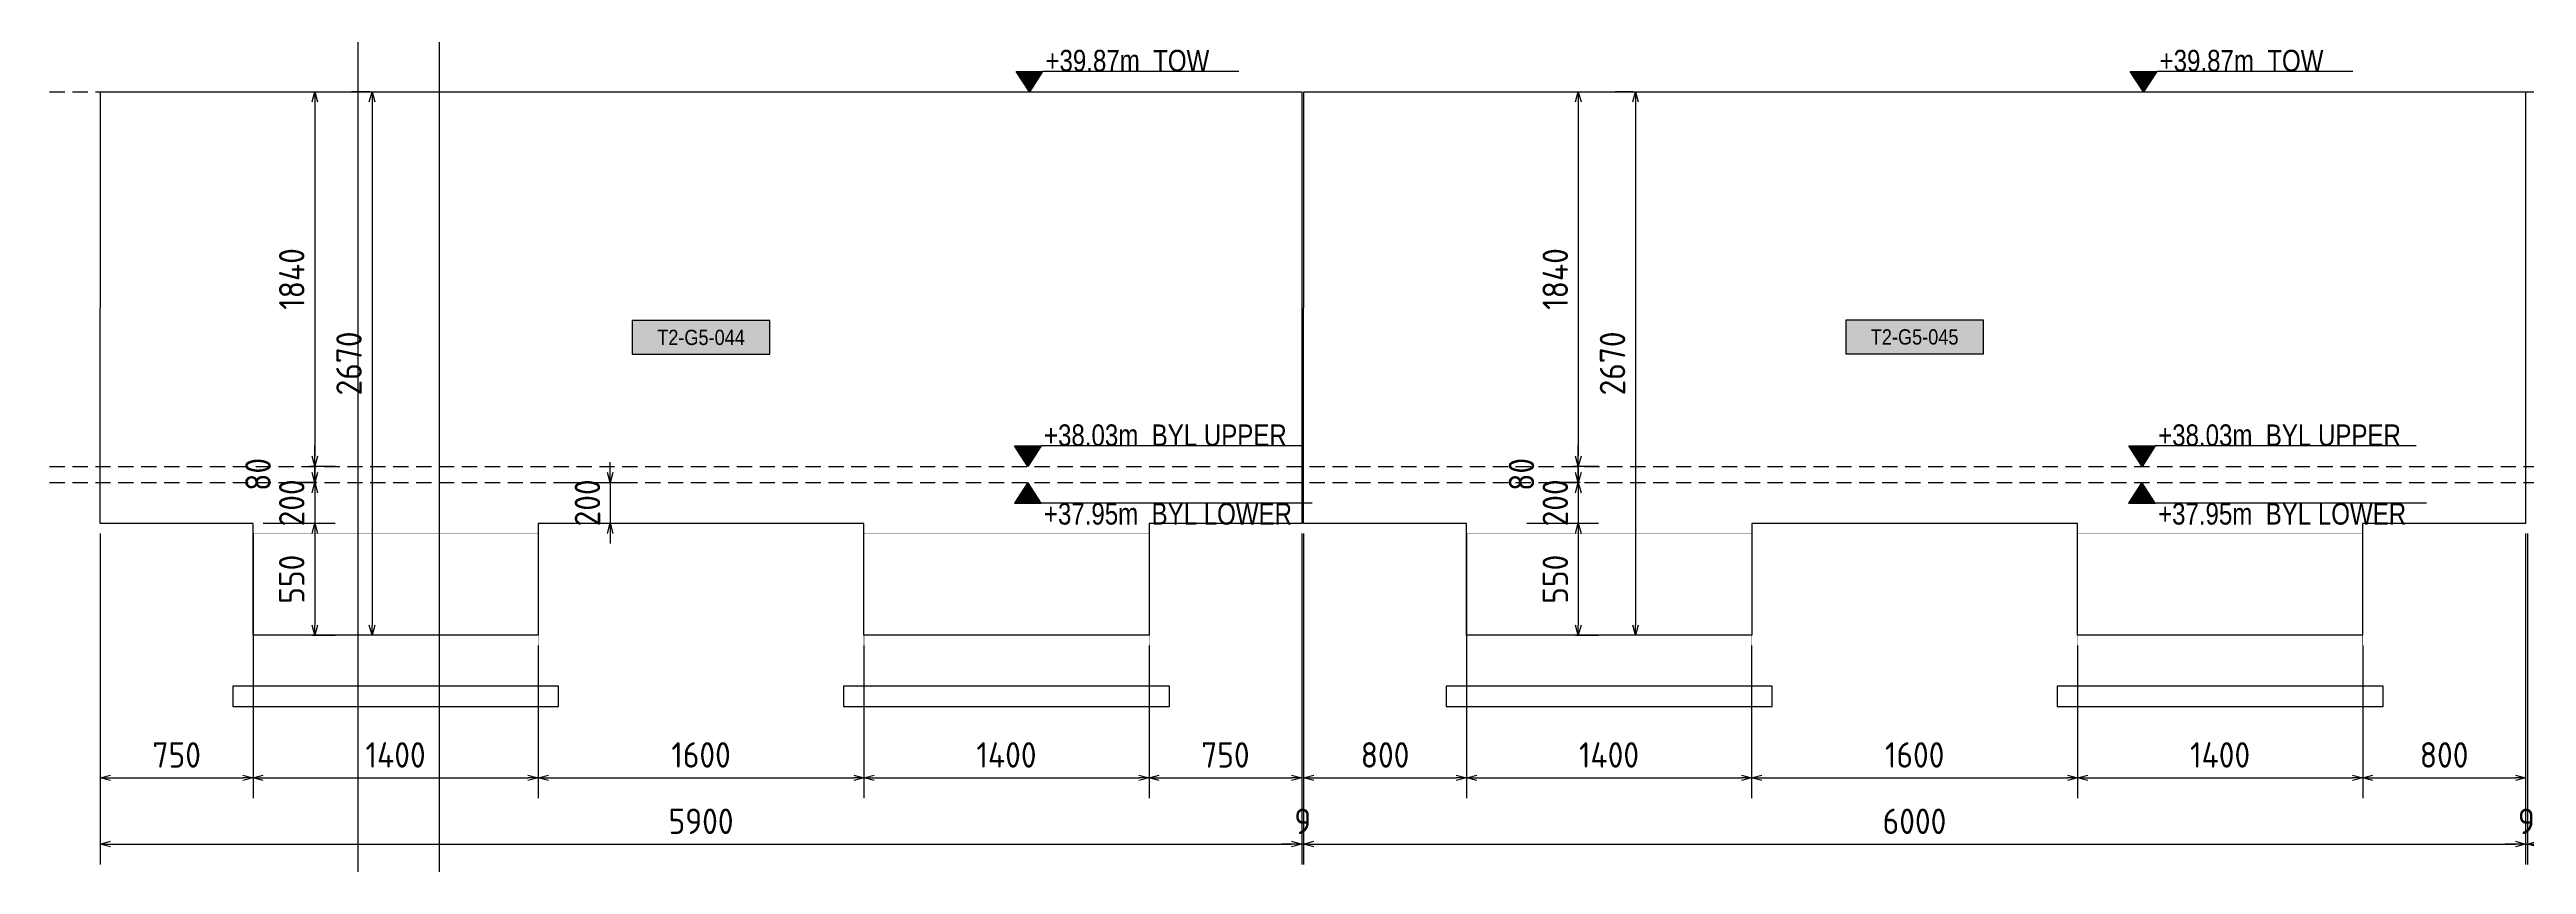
# Model space of a CAD drawing. Header units: centimetres. Extents: x -6122352 to 4157695, y -1694241 to 1947892.
# Drawn here: x 3321928 to 3334092, y 722947 to 726950 of the extents above; entities that cross this region are included whole.
import ezdxf
from ezdxf.enums import TextEntityAlignment as Align

# ---------------------------------------------------------------- set-up
doc = ezdxf.new("R2010")
doc.units = ezdxf.units.CM
doc.header["$MEASUREMENT"] = 0
doc.header["$PDMODE"] = 66
doc.header["$PDSIZE"] = 100
doc.linetypes.add('DASHED2', pattern=[0.375, 0.25, -0.125])
doc.linetypes.add('HIDDEN', pattern=[0.375, 0.25, -0.125])
for name, color, linetype in [('00-MI-DIM', 7, 'Continuous'), ('@MI-TYPE-01', 30, 'Continuous'), ('@MI-TYPE-02', 6, 'Continuous'), ('JML-Dimension', 1, 'Continuous'), ('PANEL-TAGS', 7, 'Continuous'), ('SECTION', 130, 'Continuous')]:
    doc.layers.add(name, color=color, linetype=linetype)
doc.styles.add('PANELTAG_STYLE', font='arial.ttf')
doc.styles.add('Schueco-BEMSTIL', font='isocpeur.ttf', dxfattribs={"width": 0.9})
doc.styles.add('txt-Pisa-std', font='arial.ttf', dxfattribs={"width": 0.8})
doc.dimstyles.new('MI- JWC-TXT-2.5 MM', dxfattribs={"dimscale": 1.5, "dimtxt": 2.5, "dimasz": 1, "dimexe": 2, "dimexo": 1, "dimgap": 1, "dimtad": 1, "dimdec": 0, "dimdsep": 46, "dimtxsty": 'Schueco-BEMSTIL', "dimblk": 'OPEN30', "dimcen": 0, "dimdle": 2, "dimclrd": 140, "dimclre": 8, "dimclrt": 40, "dimadec": 0, "dimazin": 2, "dimtfac": 1, "dimtdec": 0, "dimtix": 1, "dimtmove": 2, "dimatfit": 3, "dimldrblk": 'OPEN', "dimfxl": 2, "dimlwd": -1, "dimlwe": -1, "dimarcsym": 0})

# ---------------------------------------------------------------- blocks, each defined once
blk = doc.blocks.new('*U1106')
at = {"layer": 'JML-Dimension'}
h = blk.add_hatch(color=10, dxfattribs=at)
h.dxf.hatch_style = 1
h.paths.add_polyline_path([(0, 0), (-1.54, 2.37), (1.54, 2.37)])
blk.add_line((24.31, 2.37), (1.54, 2.37), dxfattribs=at)
blk.add_lwpolyline([(0, 0), (-1.54, 2.37), (1.54, 2.37), (0, 0)], dxfattribs=at)
at = {"color": 5, "style": 'txt-Pisa-std', "width": 0.8}
blk.add_attdef('+0.0', text='', height=2.5, dxfattribs=at).set_placement((1.87, 2.37), align=Align.BOTTOM_LEFT)
blk = doc.blocks.new('*U1108')
at = {"layer": 'JML-Dimension'}
h = blk.add_hatch(color=10, dxfattribs=at)
h.dxf.hatch_style = 1
h.paths.add_polyline_path([(0, 0), (-1.54, 2.37), (1.54, 2.37)])
blk.add_line((31.81, 2.37), (1.54, 2.37), dxfattribs=at)
blk.add_lwpolyline([(0, 0), (-1.54, 2.37), (1.54, 2.37), (0, 0)], dxfattribs=at)
at = {"color": 5, "style": 'txt-Pisa-std', "width": 0.8}
blk.add_attdef('+0.0', text='', height=2.5, dxfattribs=at).set_placement((1.87, 2.37), align=Align.BOTTOM_LEFT)
blk = doc.blocks.new('*U1107')
at = {"layer": 'JML-Dimension'}
h = blk.add_hatch(color=10, dxfattribs=at)
h.dxf.hatch_style = 1
h.paths.add_polyline_path([(0, 0), (-1.54, 2.37), (1.54, 2.37)])
blk.add_line((33.03, 2.37), (1.54, 2.37), dxfattribs=at)
blk.add_lwpolyline([(0, 0), (-1.54, 2.37), (1.54, 2.37), (0, 0)], dxfattribs=at)
at = {"color": 5, "style": 'txt-Pisa-std', "width": 0.8}
blk.add_attdef('+0.0', text='', height=2.5, dxfattribs=at).set_placement((1.87, 2.37), align=Align.BOTTOM_LEFT)
blk = doc.blocks.new('T2-ELE FT')
at = {"color": 12, "linetype": 'HIDDEN', "ltscale": 5, "const_width": 2}
blk.add_lwpolyline([(30306558, 1676366), (30306558, 1676866), (30307958, 1676866), (30307958, 1676366)], dxfattribs=at)
at = {"color": 12, "ltscale": 20, "const_width": 2}
blk.add_lwpolyline([(30306558, 1676366), (30307958, 1676366), (30307958, 1676116), (30306558, 1676116)], close=True, dxfattribs=at)
at = {"color": 8, "ltscale": 20}
blk.add_lwpolyline([(30306458, 1676116), (30308058, 1676116), (30308058, 1676016), (30306458, 1676016)], close=True, dxfattribs=at)
blk = doc.blocks.new('_Open30')
at = {"color": 0, "linetype": 'ByBlock', "lineweight": -2}
for p, q in [((-1, 0.27), (0, 0)), ((0, 0), (-1, -0.27)), ((0, 0), (-1, 0))]:
    blk.add_line(p, q, dxfattribs=at)
blk = doc.blocks.new('*D2364')
at = {"layer": '00-MI-DIM', "color": 8, "transparency": 16777216}
for p, q in [((3323501, 726743), (3323412, 726743)), ((3323501, 724073), (3323412, 724073))]:
    blk.add_line(p, q, dxfattribs=at)
at = {"layer": '00-MI-DIM', "color": 140, "transparency": 16777216}
blk.add_line((3323512, 726693), (3323512, 724123), dxfattribs=at)
at = {"layer": 'Defpoints', "color": 0, "transparency": 16777216}
for p in [(3323551, 726743), (3323512, 724073), (3323551, 724073)]:
    blk.add_point(p, dxfattribs=at)
at = {"layer": '00-MI-DIM', "color": 140, "transparency": 16777216, "xscale": 50, "yscale": 50, "zscale": 50}
for p, rotation in [((3323512, 726743), 90), ((3323512, 724073), 270)]:
    blk.add_blockref('_Open30', p, dxfattribs=dict(at, rotation=rotation))
at = {"layer": '00-MI-DIM', "color": 40, "transparency": 16777216, "insert": (3323399, 725408), "char_height": 125, "attachment_point": 5, "rotation": 90, "style": 'Schueco-BEMSTIL'}
blk.add_mtext('2670', dxfattribs=at)
blk = doc.blocks.new('_Open')
at = {"color": 0, "linetype": 'ByBlock', "lineweight": -2}
for p, q in [((-1, 0.2), (0, 0)), ((-1, -0.2), (0, 0)), ((0, 0), (-1, 0))]:
    blk.add_line(p, q, dxfattribs=at)
blk = doc.blocks.new('*D2365')
at = {"layer": '00-MI-DIM', "color": 8, "transparency": 16777216}
for p, q in [((3322177, 724573), (3322177, 723272)), ((3322928, 724573), (3322928, 723272))]:
    blk.add_line(p, q, dxfattribs=at)
at = {"layer": '00-MI-DIM', "color": 140, "transparency": 16777216}
blk.add_line((3322227, 723372), (3322878, 723372), dxfattribs=at)
at = {"layer": 'Defpoints', "color": 0, "transparency": 16777216}
for p in [(3322177, 724623), (3322928, 724623), (3322928, 723372)]:
    blk.add_point(p, dxfattribs=at)
at = {"layer": '00-MI-DIM', "color": 140, "transparency": 16777216, "xscale": 50, "yscale": 50, "zscale": 50, "rotation": 180}
blk.add_blockref('_Open30', (3322177, 723372), dxfattribs=at)
at = {"layer": '00-MI-DIM', "color": 140, "transparency": 16777216, "xscale": 50, "yscale": 50, "zscale": 50}
blk.add_blockref('_Open30', (3322928, 723372), dxfattribs=at)
at = {"layer": '00-MI-DIM', "color": 40, "transparency": 16777216, "insert": (3322553, 723485), "char_height": 125, "attachment_point": 5, "style": 'Schueco-BEMSTIL'}
blk.add_mtext('750', dxfattribs=at)
blk = doc.blocks.new('*D2366')
at = {"layer": '00-MI-DIM', "color": 8, "transparency": 16777216}
for p, q in [((3322928, 724573), (3322928, 723272)), ((3324328, 724023), (3324328, 723272))]:
    blk.add_line(p, q, dxfattribs=at)
at = {"layer": '00-MI-DIM', "color": 140, "transparency": 16777216}
blk.add_line((3322978, 723372), (3324278, 723372), dxfattribs=at)
at = {"layer": 'Defpoints', "color": 0, "transparency": 16777216}
for p in [(3322928, 724623), (3324328, 724073), (3324328, 723372)]:
    blk.add_point(p, dxfattribs=at)
at = {"layer": '00-MI-DIM', "color": 140, "transparency": 16777216, "xscale": 50, "yscale": 50, "zscale": 50, "rotation": 180}
blk.add_blockref('_Open30', (3322928, 723372), dxfattribs=at)
at = {"layer": '00-MI-DIM', "color": 140, "transparency": 16777216, "xscale": 50, "yscale": 50, "zscale": 50}
blk.add_blockref('_Open30', (3324328, 723372), dxfattribs=at)
at = {"layer": '00-MI-DIM', "color": 40, "transparency": 16777216, "insert": (3323628, 723485), "char_height": 125, "attachment_point": 5, "style": 'Schueco-BEMSTIL'}
blk.add_mtext('1400', dxfattribs=at)
blk = doc.blocks.new('*D2367')
at = {"layer": '00-MI-DIM', "color": 8, "transparency": 16777216}
for p, q in [((3324328, 724023), (3324328, 723272)), ((3325928, 724023), (3325928, 723272))]:
    blk.add_line(p, q, dxfattribs=at)
at = {"layer": '00-MI-DIM', "color": 140, "transparency": 16777216}
blk.add_line((3324378, 723372), (3325878, 723372), dxfattribs=at)
at = {"layer": 'Defpoints', "color": 0, "transparency": 16777216}
for p in [(3324328, 724073), (3325928, 724073), (3325928, 723372)]:
    blk.add_point(p, dxfattribs=at)
at = {"layer": '00-MI-DIM', "color": 140, "transparency": 16777216, "xscale": 50, "yscale": 50, "zscale": 50, "rotation": 180}
blk.add_blockref('_Open30', (3324328, 723372), dxfattribs=at)
at = {"layer": '00-MI-DIM', "color": 140, "transparency": 16777216, "xscale": 50, "yscale": 50, "zscale": 50}
blk.add_blockref('_Open30', (3325928, 723372), dxfattribs=at)
at = {"layer": '00-MI-DIM', "color": 40, "transparency": 16777216, "insert": (3325128, 723485), "char_height": 125, "attachment_point": 5, "style": 'Schueco-BEMSTIL'}
blk.add_mtext('1600', dxfattribs=at)
blk = doc.blocks.new('*D2368')
at = {"layer": '00-MI-DIM', "color": 8, "transparency": 16777216}
for p, q in [((3325928, 724023), (3325928, 723272)), ((3327328, 724023), (3327328, 723272))]:
    blk.add_line(p, q, dxfattribs=at)
at = {"layer": '00-MI-DIM', "color": 140, "transparency": 16777216}
blk.add_line((3325978, 723372), (3327278, 723372), dxfattribs=at)
at = {"layer": 'Defpoints', "color": 0, "transparency": 16777216}
for p in [(3325928, 724073), (3327328, 724073), (3327328, 723372)]:
    blk.add_point(p, dxfattribs=at)
at = {"layer": '00-MI-DIM', "color": 140, "transparency": 16777216, "xscale": 50, "yscale": 50, "zscale": 50, "rotation": 180}
blk.add_blockref('_Open30', (3325928, 723372), dxfattribs=at)
at = {"layer": '00-MI-DIM', "color": 140, "transparency": 16777216, "xscale": 50, "yscale": 50, "zscale": 50}
blk.add_blockref('_Open30', (3327328, 723372), dxfattribs=at)
at = {"layer": '00-MI-DIM', "color": 40, "transparency": 16777216, "insert": (3326628, 723485), "char_height": 125, "attachment_point": 5, "style": 'Schueco-BEMSTIL'}
blk.add_mtext('1400', dxfattribs=at)
blk = doc.blocks.new('*D2369')
at = {"layer": '00-MI-DIM', "color": 8, "transparency": 16777216}
for p, q in [((3328078, 724573), (3328078, 723272)), ((3327328, 724023), (3327328, 723272))]:
    blk.add_line(p, q, dxfattribs=at)
at = {"layer": '00-MI-DIM', "color": 140, "transparency": 16777216}
blk.add_line((3327378, 723372), (3328028, 723372), dxfattribs=at)
at = {"layer": 'Defpoints', "color": 0, "transparency": 16777216}
for p in [(3328078, 724623), (3327328, 724073), (3328078, 723372)]:
    blk.add_point(p, dxfattribs=at)
at = {"layer": '00-MI-DIM', "color": 140, "transparency": 16777216, "xscale": 50, "yscale": 50, "zscale": 50, "rotation": 180}
blk.add_blockref('_Open30', (3327328, 723372), dxfattribs=at)
at = {"layer": '00-MI-DIM', "color": 140, "transparency": 16777216, "xscale": 50, "yscale": 50, "zscale": 50}
blk.add_blockref('_Open30', (3328078, 723372), dxfattribs=at)
at = {"layer": '00-MI-DIM', "color": 40, "transparency": 16777216, "insert": (3327703, 723485), "char_height": 125, "attachment_point": 5, "style": 'Schueco-BEMSTIL'}
blk.add_mtext('750', dxfattribs=at)
blk = doc.blocks.new('*D2400')
at = {"layer": '00-MI-DIM', "color": 8, "transparency": 16777216}
for p, q in [((3328087, 724573), (3328087, 723272)), ((3328887, 724573), (3328887, 723272))]:
    blk.add_line(p, q, dxfattribs=at)
at = {"layer": '00-MI-DIM', "color": 140, "transparency": 16777216}
blk.add_line((3328137, 723372), (3328837, 723372), dxfattribs=at)
at = {"layer": 'Defpoints', "color": 0, "transparency": 16777216}
for p in [(3328087, 724623), (3328887, 724623), (3328887, 723372)]:
    blk.add_point(p, dxfattribs=at)
at = {"layer": '00-MI-DIM', "color": 140, "transparency": 16777216, "xscale": 50, "yscale": 50, "zscale": 50, "rotation": 180}
blk.add_blockref('_Open30', (3328087, 723372), dxfattribs=at)
at = {"layer": '00-MI-DIM', "color": 140, "transparency": 16777216, "xscale": 50, "yscale": 50, "zscale": 50}
blk.add_blockref('_Open30', (3328887, 723372), dxfattribs=at)
at = {"layer": '00-MI-DIM', "color": 40, "transparency": 16777216, "insert": (3328487, 723485), "char_height": 125, "attachment_point": 5, "style": 'Schueco-BEMSTIL'}
blk.add_mtext('800', dxfattribs=at)
blk = doc.blocks.new('*D2401')
at = {"layer": '00-MI-DIM', "color": 8, "transparency": 16777216}
for p, q in [((3328887, 724573), (3328887, 723272)), ((3330287, 724023), (3330287, 723272))]:
    blk.add_line(p, q, dxfattribs=at)
at = {"layer": '00-MI-DIM', "color": 140, "transparency": 16777216}
blk.add_line((3328937, 723372), (3330237, 723372), dxfattribs=at)
at = {"layer": 'Defpoints', "color": 0, "transparency": 16777216}
for p in [(3328887, 724623), (3330287, 724073), (3330287, 723372)]:
    blk.add_point(p, dxfattribs=at)
at = {"layer": '00-MI-DIM', "color": 140, "transparency": 16777216, "xscale": 50, "yscale": 50, "zscale": 50, "rotation": 180}
blk.add_blockref('_Open30', (3328887, 723372), dxfattribs=at)
at = {"layer": '00-MI-DIM', "color": 140, "transparency": 16777216, "xscale": 50, "yscale": 50, "zscale": 50}
blk.add_blockref('_Open30', (3330287, 723372), dxfattribs=at)
at = {"layer": '00-MI-DIM', "color": 40, "transparency": 16777216, "insert": (3329587, 723485), "char_height": 125, "attachment_point": 5, "style": 'Schueco-BEMSTIL'}
blk.add_mtext('1400', dxfattribs=at)
blk = doc.blocks.new('*D2402')
at = {"layer": '00-MI-DIM', "color": 8, "transparency": 16777216}
for p, q in [((3330287, 724023), (3330287, 723272)), ((3331888, 724023), (3331888, 723272))]:
    blk.add_line(p, q, dxfattribs=at)
at = {"layer": '00-MI-DIM', "color": 140, "transparency": 16777216}
blk.add_line((3330337, 723372), (3331838, 723372), dxfattribs=at)
at = {"layer": 'Defpoints', "color": 0, "transparency": 16777216}
for p in [(3330287, 724073), (3331888, 724073), (3331888, 723372)]:
    blk.add_point(p, dxfattribs=at)
at = {"layer": '00-MI-DIM', "color": 140, "transparency": 16777216, "xscale": 50, "yscale": 50, "zscale": 50, "rotation": 180}
blk.add_blockref('_Open30', (3330287, 723372), dxfattribs=at)
at = {"layer": '00-MI-DIM', "color": 140, "transparency": 16777216, "xscale": 50, "yscale": 50, "zscale": 50}
blk.add_blockref('_Open30', (3331888, 723372), dxfattribs=at)
at = {"layer": '00-MI-DIM', "color": 40, "transparency": 16777216, "insert": (3331088, 723485), "char_height": 125, "attachment_point": 5, "style": 'Schueco-BEMSTIL'}
blk.add_mtext('1600', dxfattribs=at)
blk = doc.blocks.new('*D2403')
at = {"layer": '00-MI-DIM', "color": 8, "transparency": 16777216}
for p, q in [((3331888, 724023), (3331888, 723272)), ((3333288, 724023), (3333288, 723272))]:
    blk.add_line(p, q, dxfattribs=at)
at = {"layer": '00-MI-DIM', "color": 140, "transparency": 16777216}
blk.add_line((3331938, 723372), (3333238, 723372), dxfattribs=at)
at = {"layer": 'Defpoints', "color": 0, "transparency": 16777216}
for p in [(3331888, 724073), (3333288, 724073), (3333288, 723372)]:
    blk.add_point(p, dxfattribs=at)
at = {"layer": '00-MI-DIM', "color": 140, "transparency": 16777216, "xscale": 50, "yscale": 50, "zscale": 50, "rotation": 180}
blk.add_blockref('_Open30', (3331888, 723372), dxfattribs=at)
at = {"layer": '00-MI-DIM', "color": 140, "transparency": 16777216, "xscale": 50, "yscale": 50, "zscale": 50}
blk.add_blockref('_Open30', (3333288, 723372), dxfattribs=at)
at = {"layer": '00-MI-DIM', "color": 40, "transparency": 16777216, "insert": (3332588, 723485), "char_height": 125, "attachment_point": 5, "style": 'Schueco-BEMSTIL'}
blk.add_mtext('1400', dxfattribs=at)
blk = doc.blocks.new('*D2404')
at = {"layer": '00-MI-DIM', "color": 8, "transparency": 16777216}
for p, q in [((3334088, 724573), (3334088, 723272)), ((3333288, 724023), (3333288, 723272))]:
    blk.add_line(p, q, dxfattribs=at)
at = {"layer": '00-MI-DIM', "color": 140, "transparency": 16777216}
blk.add_line((3333338, 723372), (3334038, 723372), dxfattribs=at)
at = {"layer": 'Defpoints', "color": 0, "transparency": 16777216}
for p in [(3334088, 724623), (3333288, 724073), (3334088, 723372)]:
    blk.add_point(p, dxfattribs=at)
at = {"layer": '00-MI-DIM', "color": 140, "transparency": 16777216, "xscale": 50, "yscale": 50, "zscale": 50, "rotation": 180}
blk.add_blockref('_Open30', (3333288, 723372), dxfattribs=at)
at = {"layer": '00-MI-DIM', "color": 140, "transparency": 16777216, "xscale": 50, "yscale": 50, "zscale": 50}
blk.add_blockref('_Open30', (3334088, 723372), dxfattribs=at)
at = {"layer": '00-MI-DIM', "color": 40, "transparency": 16777216, "insert": (3333688, 723485), "char_height": 125, "attachment_point": 5, "style": 'Schueco-BEMSTIL'}
blk.add_mtext('800', dxfattribs=at)
blk = doc.blocks.new('*D2372')
at = {"layer": '00-MI-DIM', "color": 8, "transparency": 16777216}
for p, q in [((3322177, 724573), (3322177, 722947)), ((3328078, 724573), (3328078, 722947))]:
    blk.add_line(p, q, dxfattribs=at)
at = {"layer": '00-MI-DIM', "color": 140, "transparency": 16777216}
blk.add_line((3322227, 723047), (3328028, 723047), dxfattribs=at)
at = {"layer": 'Defpoints', "color": 0, "transparency": 16777216}
for p in [(3322177, 724623), (3328078, 724623), (3328078, 723047)]:
    blk.add_point(p, dxfattribs=at)
at = {"layer": '00-MI-DIM', "color": 140, "transparency": 16777216, "xscale": 50, "yscale": 50, "zscale": 50, "rotation": 180}
blk.add_blockref('_Open30', (3322177, 723047), dxfattribs=at)
at = {"layer": '00-MI-DIM', "color": 140, "transparency": 16777216, "xscale": 50, "yscale": 50, "zscale": 50}
blk.add_blockref('_Open30', (3328078, 723047), dxfattribs=at)
at = {"layer": '00-MI-DIM', "color": 40, "transparency": 16777216, "insert": (3325128, 723159), "char_height": 125, "attachment_point": 5, "style": 'Schueco-BEMSTIL'}
blk.add_mtext('5900', dxfattribs=at)
blk = doc.blocks.new('*D2370')
at = {"layer": '00-MI-DIM', "color": 8, "transparency": 16777216}
for p, q in [((3328078, 724573), (3328078, 722947)), ((3328087, 724573), (3328087, 722947))]:
    blk.add_line(p, q, dxfattribs=at)
at = {"layer": '00-MI-DIM', "color": 140, "transparency": 16777216}
for p, q in [((3328028, 723047), (3327978, 723047)), ((3328078, 723047), (3328087, 723047)), ((3328137, 723047), (3328187, 723047))]:
    blk.add_line(p, q, dxfattribs=at)
at = {"layer": 'Defpoints', "color": 0, "transparency": 16777216}
for p in [(3328078, 724623), (3328087, 724623), (3328087, 723047)]:
    blk.add_point(p, dxfattribs=at)
at = {"layer": '00-MI-DIM', "color": 140, "transparency": 16777216, "xscale": 50, "yscale": 50, "zscale": 50}
blk.add_blockref('_Open30', (3328078, 723047), dxfattribs=at)
at = {"layer": '00-MI-DIM', "color": 140, "transparency": 16777216, "xscale": 50, "yscale": 50, "zscale": 50, "rotation": 180}
blk.add_blockref('_Open30', (3328087, 723047), dxfattribs=at)
at = {"layer": '00-MI-DIM', "color": 40, "transparency": 16777216, "insert": (3328083, 723159), "char_height": 125, "attachment_point": 5, "style": 'Schueco-BEMSTIL'}
blk.add_mtext('9', dxfattribs=at)
blk = doc.blocks.new('*D2371')
at = {"layer": '00-MI-DIM', "color": 8, "transparency": 16777216}
for p, q in [((3328087, 724573), (3328087, 722947)), ((3334088, 724573), (3334088, 722947))]:
    blk.add_line(p, q, dxfattribs=at)
at = {"layer": '00-MI-DIM', "color": 140, "transparency": 16777216}
blk.add_line((3328137, 723047), (3334038, 723047), dxfattribs=at)
at = {"layer": 'Defpoints', "color": 0, "transparency": 16777216}
for p in [(3328087, 724623), (3334088, 724623), (3334088, 723047)]:
    blk.add_point(p, dxfattribs=at)
at = {"layer": '00-MI-DIM', "color": 140, "transparency": 16777216, "xscale": 50, "yscale": 50, "zscale": 50, "rotation": 180}
blk.add_blockref('_Open30', (3328087, 723047), dxfattribs=at)
at = {"layer": '00-MI-DIM', "color": 140, "transparency": 16777216, "xscale": 50, "yscale": 50, "zscale": 50}
blk.add_blockref('_Open30', (3334088, 723047), dxfattribs=at)
at = {"layer": '00-MI-DIM', "color": 40, "transparency": 16777216, "insert": (3331087, 723159), "char_height": 125, "attachment_point": 5, "style": 'Schueco-BEMSTIL'}
blk.add_mtext('6000', dxfattribs=at)
blk = doc.blocks.new('*D2411')
at = {"layer": '00-MI-DIM', "color": 8, "transparency": 16777216}
for p, q in [((3334088, 724573), (3334088, 722947)), ((3334097, 724573), (3334097, 722947))]:
    blk.add_line(p, q, dxfattribs=at)
at = {"layer": '00-MI-DIM', "color": 140, "transparency": 16777216}
for p, q in [((3334038, 723047), (3333988, 723047)), ((3334088, 723047), (3334097, 723047)), ((3334147, 723047), (3334197, 723047))]:
    blk.add_line(p, q, dxfattribs=at)
at = {"layer": 'Defpoints', "color": 0, "transparency": 16777216}
for p in [(3334088, 724623), (3334097, 724623), (3334097, 723047)]:
    blk.add_point(p, dxfattribs=at)
at = {"layer": '00-MI-DIM', "color": 140, "transparency": 16777216, "xscale": 50, "yscale": 50, "zscale": 50}
blk.add_blockref('_Open30', (3334088, 723047), dxfattribs=at)
at = {"layer": '00-MI-DIM', "color": 140, "transparency": 16777216, "xscale": 50, "yscale": 50, "zscale": 50, "rotation": 180}
blk.add_blockref('_Open30', (3334097, 723047), dxfattribs=at)
at = {"layer": '00-MI-DIM', "color": 40, "transparency": 16777216, "insert": (3334092, 723159), "char_height": 125, "attachment_point": 5, "style": 'Schueco-BEMSTIL'}
blk.add_mtext('9', dxfattribs=at)
blk = doc.blocks.new('*D2399')
at = {"layer": '00-MI-DIM', "color": 140, "transparency": 16777216}
for p, q in [((3324682, 724873), (3324682, 724923)), ((3324682, 724823), (3324682, 724623)), ((3324682, 724573), (3324682, 724523))]:
    blk.add_line(p, q, dxfattribs=at)
at = {"layer": '00-MI-DIM', "color": 8, "transparency": 16777216}
for p, q in [((3324460, 724823), (3324782, 724823)), ((3324468, 724623), (3324782, 724623))]:
    blk.add_line(p, q, dxfattribs=at)
at = {"layer": 'Defpoints', "color": 0, "transparency": 16777216}
for p in [(3324410, 724823), (3324418, 724623), (3324682, 724623)]:
    blk.add_point(p, dxfattribs=at)
at = {"layer": '00-MI-DIM', "color": 140, "transparency": 16777216, "xscale": 50, "yscale": 50, "zscale": 50}
for p, rotation in [((3324682, 724823), 270), ((3324682, 724623), 90)]:
    blk.add_blockref('_Open30', p, dxfattribs=dict(at, rotation=rotation))
at = {"layer": '00-MI-DIM', "color": 40, "transparency": 16777216, "insert": (3324570, 724723), "char_height": 125, "attachment_point": 5, "rotation": 90, "style": 'Schueco-BEMSTIL'}
blk.add_mtext('200', dxfattribs=at)
blk = doc.blocks.new('*D2470')
at = {"layer": '00-MI-DIM', "color": 8, "transparency": 16777216}
for p, q in [((3323205, 726743), (3323331, 726743)), ((3323205, 724903), (3323331, 724903))]:
    blk.add_line(p, q, dxfattribs=at)
at = {"layer": '00-MI-DIM', "color": 140, "transparency": 16777216}
blk.add_line((3323231, 726693), (3323231, 724953), dxfattribs=at)
at = {"layer": 'Defpoints', "color": 0, "transparency": 16777216}
for p in [(3323155, 726743), (3323155, 724903), (3323231, 724903)]:
    blk.add_point(p, dxfattribs=at)
at = {"layer": '00-MI-DIM', "color": 140, "transparency": 16777216, "xscale": 50, "yscale": 50, "zscale": 50}
for p, rotation in [((3323231, 726743), 90), ((3323231, 724903), 270)]:
    blk.add_blockref('_Open30', p, dxfattribs=dict(at, rotation=rotation))
at = {"layer": '00-MI-DIM', "color": 40, "transparency": 16777216, "insert": (3323118, 725823), "char_height": 125, "attachment_point": 5, "rotation": 90, "style": 'Schueco-BEMSTIL'}
blk.add_mtext('1840', dxfattribs=at)
blk = doc.blocks.new('*D2471')
at = {"layer": '00-MI-DIM', "color": 140, "transparency": 16777216}
for p, q in [((3323231, 724953), (3323231, 725003)), ((3323231, 724903), (3323231, 724823)), ((3323231, 724773), (3323231, 724723))]:
    blk.add_line(p, q, dxfattribs=at)
at = {"layer": '00-MI-DIM', "color": 8, "transparency": 16777216}
for p, q in [((3323205, 724903), (3323331, 724903)), ((3323240, 724823), (3323131, 724823))]:
    blk.add_line(p, q, dxfattribs=at)
at = {"layer": 'Defpoints', "color": 0, "transparency": 16777216}
for p in [(3323155, 724903), (3323231, 724823), (3323290, 724823)]:
    blk.add_point(p, dxfattribs=at)
at = {"layer": '00-MI-DIM', "color": 140, "transparency": 16777216, "xscale": 50, "yscale": 50, "zscale": 50}
for p, rotation in [((3323231, 724903), 270), ((3323231, 724823), 90)]:
    blk.add_blockref('_Open30', p, dxfattribs=dict(at, rotation=rotation))
at = {"layer": '00-MI-DIM', "color": 40, "transparency": 16777216, "insert": (3322952, 724863), "char_height": 125, "attachment_point": 5, "rotation": 90, "style": 'Schueco-BEMSTIL'}
blk.add_mtext('80', dxfattribs=at)
blk = doc.blocks.new('*D2472')
at = {"layer": '00-MI-DIM', "color": 140, "transparency": 16777216}
for p, q in [((3323231, 724873), (3323231, 724923)), ((3323231, 724823), (3323231, 724623)), ((3323231, 724573), (3323231, 724523))]:
    blk.add_line(p, q, dxfattribs=at)
at = {"layer": '00-MI-DIM', "color": 8, "transparency": 16777216}
for p, q in [((3323240, 724823), (3323131, 724823)), ((3322978, 724623), (3323331, 724623))]:
    blk.add_line(p, q, dxfattribs=at)
at = {"layer": 'Defpoints', "color": 0, "transparency": 16777216}
for p in [(3323290, 724823), (3322928, 724623), (3323231, 724623)]:
    blk.add_point(p, dxfattribs=at)
at = {"layer": '00-MI-DIM', "color": 140, "transparency": 16777216, "xscale": 50, "yscale": 50, "zscale": 50}
for p, rotation in [((3323231, 724823), 270), ((3323231, 724623), 90)]:
    blk.add_blockref('_Open30', p, dxfattribs=dict(at, rotation=rotation))
at = {"layer": '00-MI-DIM', "color": 40, "transparency": 16777216, "insert": (3323118, 724723), "char_height": 125, "attachment_point": 5, "rotation": 90, "style": 'Schueco-BEMSTIL'}
blk.add_mtext('200', dxfattribs=at)
blk = doc.blocks.new('*D2473')
at = {"layer": '00-MI-DIM', "color": 8, "transparency": 16777216}
for p, q in [((3322978, 724623), (3323331, 724623)), ((3323217, 724073), (3323331, 724073))]:
    blk.add_line(p, q, dxfattribs=at)
at = {"layer": '00-MI-DIM', "color": 140, "transparency": 16777216}
blk.add_line((3323231, 724573), (3323231, 724123), dxfattribs=at)
at = {"layer": 'Defpoints', "color": 0, "transparency": 16777216}
for p in [(3322928, 724623), (3323167, 724073), (3323231, 724073)]:
    blk.add_point(p, dxfattribs=at)
at = {"layer": '00-MI-DIM', "color": 140, "transparency": 16777216, "xscale": 50, "yscale": 50, "zscale": 50}
for p, rotation in [((3323231, 724623), 90), ((3323231, 724073), 270)]:
    blk.add_blockref('_Open30', p, dxfattribs=dict(at, rotation=rotation))
at = {"layer": '00-MI-DIM', "color": 40, "transparency": 16777216, "insert": (3323118, 724348), "char_height": 125, "attachment_point": 5, "rotation": 90, "style": 'Schueco-BEMSTIL'}
blk.add_mtext('550', dxfattribs=at)
blk = doc.blocks.new('*D2474')
at = {"layer": '00-MI-DIM', "color": 8, "transparency": 16777216}
for p, q in [((3329706, 726743), (3329617, 726743)), ((3329706, 724073), (3329617, 724073))]:
    blk.add_line(p, q, dxfattribs=at)
at = {"layer": '00-MI-DIM', "color": 140, "transparency": 16777216}
blk.add_line((3329717, 726693), (3329717, 724123), dxfattribs=at)
at = {"layer": 'Defpoints', "color": 0, "transparency": 16777216}
for p in [(3329756, 726743), (3329717, 724073), (3329756, 724073)]:
    blk.add_point(p, dxfattribs=at)
at = {"layer": '00-MI-DIM', "color": 140, "transparency": 16777216, "xscale": 50, "yscale": 50, "zscale": 50}
for p, rotation in [((3329717, 726743), 90), ((3329717, 724073), 270)]:
    blk.add_blockref('_Open30', p, dxfattribs=dict(at, rotation=rotation))
at = {"layer": '00-MI-DIM', "color": 40, "transparency": 16777216, "insert": (3329604, 725408), "char_height": 125, "attachment_point": 5, "rotation": 90, "style": 'Schueco-BEMSTIL'}
blk.add_mtext('2670', dxfattribs=at)
blk = doc.blocks.new('*D2476')
at = {"layer": '00-MI-DIM', "color": 8, "transparency": 16777216}
for p, q in [((3329410, 726743), (3329536, 726743)), ((3329410, 724903), (3329536, 724903))]:
    blk.add_line(p, q, dxfattribs=at)
at = {"layer": '00-MI-DIM', "color": 140, "transparency": 16777216}
blk.add_line((3329436, 726693), (3329436, 724953), dxfattribs=at)
at = {"layer": 'Defpoints', "color": 0, "transparency": 16777216}
for p in [(3329360, 726743), (3329360, 724903), (3329436, 724903)]:
    blk.add_point(p, dxfattribs=at)
at = {"layer": '00-MI-DIM', "color": 140, "transparency": 16777216, "xscale": 50, "yscale": 50, "zscale": 50}
for p, rotation in [((3329436, 726743), 90), ((3329436, 724903), 270)]:
    blk.add_blockref('_Open30', p, dxfattribs=dict(at, rotation=rotation))
at = {"layer": '00-MI-DIM', "color": 40, "transparency": 16777216, "insert": (3329323, 725823), "char_height": 125, "attachment_point": 5, "rotation": 90, "style": 'Schueco-BEMSTIL'}
blk.add_mtext('1840', dxfattribs=at)
blk = doc.blocks.new('*D2477')
at = {"layer": '00-MI-DIM', "color": 140, "transparency": 16777216}
for p, q in [((3329436, 724953), (3329436, 725003)), ((3329436, 724903), (3329436, 724823)), ((3329436, 724773), (3329436, 724723))]:
    blk.add_line(p, q, dxfattribs=at)
at = {"layer": '00-MI-DIM', "color": 8, "transparency": 16777216}
for p, q in [((3329410, 724903), (3329536, 724903)), ((3329445, 724823), (3329336, 724823))]:
    blk.add_line(p, q, dxfattribs=at)
at = {"layer": 'Defpoints', "color": 0, "transparency": 16777216}
for p in [(3329360, 724903), (3329436, 724823), (3329495, 724823)]:
    blk.add_point(p, dxfattribs=at)
at = {"layer": '00-MI-DIM', "color": 140, "transparency": 16777216, "xscale": 50, "yscale": 50, "zscale": 50}
for p, rotation in [((3329436, 724903), 270), ((3329436, 724823), 90)]:
    blk.add_blockref('_Open30', p, dxfattribs=dict(at, rotation=rotation))
at = {"layer": '00-MI-DIM', "color": 40, "transparency": 16777216, "insert": (3329157, 724863), "char_height": 125, "attachment_point": 5, "rotation": 90, "style": 'Schueco-BEMSTIL'}
blk.add_mtext('80', dxfattribs=at)
blk = doc.blocks.new('*D2478')
at = {"layer": '00-MI-DIM', "color": 140, "transparency": 16777216}
for p, q in [((3329436, 724873), (3329436, 724923)), ((3329436, 724823), (3329436, 724623)), ((3329436, 724573), (3329436, 724523))]:
    blk.add_line(p, q, dxfattribs=at)
at = {"layer": '00-MI-DIM', "color": 8, "transparency": 16777216}
for p, q in [((3329445, 724823), (3329336, 724823)), ((3329183, 724623), (3329536, 724623))]:
    blk.add_line(p, q, dxfattribs=at)
at = {"layer": 'Defpoints', "color": 0, "transparency": 16777216}
for p in [(3329495, 724823), (3329133, 724623), (3329436, 724623)]:
    blk.add_point(p, dxfattribs=at)
at = {"layer": '00-MI-DIM', "color": 140, "transparency": 16777216, "xscale": 50, "yscale": 50, "zscale": 50}
for p, rotation in [((3329436, 724823), 270), ((3329436, 724623), 90)]:
    blk.add_blockref('_Open30', p, dxfattribs=dict(at, rotation=rotation))
at = {"layer": '00-MI-DIM', "color": 40, "transparency": 16777216, "insert": (3329323, 724723), "char_height": 125, "attachment_point": 5, "rotation": 90, "style": 'Schueco-BEMSTIL'}
blk.add_mtext('200', dxfattribs=at)
blk = doc.blocks.new('*D2475')
at = {"layer": '00-MI-DIM', "color": 8, "transparency": 16777216}
for p, q in [((3329183, 724623), (3329536, 724623)), ((3329422, 724073), (3329536, 724073))]:
    blk.add_line(p, q, dxfattribs=at)
at = {"layer": '00-MI-DIM', "color": 140, "transparency": 16777216}
blk.add_line((3329436, 724573), (3329436, 724123), dxfattribs=at)
at = {"layer": 'Defpoints', "color": 0, "transparency": 16777216}
for p in [(3329133, 724623), (3329372, 724073), (3329436, 724073)]:
    blk.add_point(p, dxfattribs=at)
at = {"layer": '00-MI-DIM', "color": 140, "transparency": 16777216, "xscale": 50, "yscale": 50, "zscale": 50}
for p, rotation in [((3329436, 724623), 90), ((3329436, 724073), 270)]:
    blk.add_blockref('_Open30', p, dxfattribs=dict(at, rotation=rotation))
at = {"layer": '00-MI-DIM', "color": 40, "transparency": 16777216, "insert": (3329323, 724348), "char_height": 125, "attachment_point": 5, "rotation": 90, "style": 'Schueco-BEMSTIL'}
blk.add_mtext('550', dxfattribs=at)
blk = doc.blocks.new('PANELTAG')
at = {"layer": 'PANEL-TAGS', "color": 1}
blk.add_lwpolyline([(-13.5, -3.3), (13.5, -3.3), (13.5, 3.3), (-13.5, 3.3)], close=True, dxfattribs=at)
at = {"layer": 'PANEL-TAGS', "color": 40, "true_color": 0xffd700}
blk.add_solid([(-13.5, -3.3), (13.5, -3.3), (-13.5, 3.3), (13.5, 3.3)], dxfattribs=at)
at = {"layer": 'PANEL-TAGS', "color": 5, "style": 'PANELTAG_STYLE', "width": 0.85}
blk.add_attdef('TAGNO', text='', height=3, dxfattribs=at).set_placement((0, 0), align=Align.MIDDLE)

msp = doc.modelspace()

# ---------------------------------------------------------------- linework, layer by layer
at = {"layer": '@MI-TYPE-01', "color": 8}
for p in [(3323443.7977, 66900.20302), (3323843.77352, 66899.97153)]:
    msp.add_xline(p, (0, 1), dxfattribs=at)
at = {"layer": '@MI-TYPE-02', "color": 160, "linetype": 'DASHED2', "ltscale": 300}
for points in [[(3321928.40847, 726742.53586), (3347249.26623, 726742.53586)], [(3321928.40847, 724902.53586), (3347249.26623, 724902.53586)], [(3321928.40847, 724822.53586), (3347249.26623, 724822.53586)]]:
    msp.add_lwpolyline(points, dxfattribs=at)
at = {"layer": '@MI-TYPE-02', "color": 30}
for points in [[(3322178.16636, 726742.53586), (3328077.94985, 726742.49116), (3328077.94985, 724622.54596), (3327327.98736, 724622.54596), (3327327.98736, 724072.54596), (3325927.98736, 724072.54596), (3325927.98736, 724622.54596), (3324327.69985, 724622.54596), (3324327.69985, 724072.54596), (3322927.69985, 724072.54596), (3322927.69985, 724622.54596), (3322177.45388, 724622.59066), (3322178.16636, 726742.53586)], [(3328087.94985, 726742.53586), (3334087.73334, 726742.49116), (3334087.73334, 724622.54596), (3333287.77085, 724622.54596), (3333287.77085, 724072.54596), (3331887.77085, 724072.54596), (3331887.77085, 724622.54596), (3330287.48334, 724622.54596), (3330287.48334, 724072.54596), (3328887.48334, 724072.54596), (3328887.48334, 724622.54596), (3328087.23736, 724622.59066), (3328087.94985, 726742.53586)]]:
    msp.add_lwpolyline(points, dxfattribs=at)

# ---------------------------------------------------------------- block references
at = {"color": 2, "xscale": -1}
for p in [(33630885.86141, -952293.3278), (33633886.14893, -952293.3278), (33636845.6449, -952293.3278), (33639845.93242, -952293.3278)]:
    msp.add_blockref('T2-ELE FT', p, dxfattribs=at)
at = {"layer": 'PANEL-TAGS', "color": 30}
ref = msp.add_blockref('PANELTAG', (3325127.86998, 725536.16647), dxfattribs=dict(at, xscale=25, yscale=25, zscale=25))
ref.add_attrib('TAGNO', 'T2-G5-044', dxfattribs={"color": 5, "height": 75, "style": 'PANELTAG_STYLE', "width": 0.85}).set_placement((3325127.86998, 725536.16647), align=Align.MIDDLE_CENTER)
ref = msp.add_blockref('PANELTAG', (3331087.65356, 725538.34244), dxfattribs=dict(at, xscale=25, yscale=25, zscale=25))
ref.add_attrib('TAGNO', 'T2-G5-045', dxfattribs={"color": 5, "height": 75, "style": 'PANELTAG_STYLE', "width": 0.85}).set_placement((3331087.65356, 725538.34244), align=Align.MIDDLE_CENTER)
at = {"layer": 'SECTION', "color": 6}
ref = msp.add_blockref('*U1106', (3326740.22671, 726742.53586), dxfattribs=dict(at, xscale=42.30147098076819, yscale=42.30147098076819, zscale=42.30147098076819))
ref.add_attrib('+0.0', '+39.87m  TOW', (3326819.35536, 726842.79292), dxfattribs={"layer": 'JML-Dimension', "color": 5, "height": 105.7536775, "style": 'txt-Pisa-std', "width": 0.8})
ref = msp.add_blockref('*U1106', (3332211.66988, 726742.53586), dxfattribs=dict(at, xscale=42.30147098076819, yscale=42.30147098076819, zscale=42.30147098076819))
ref.add_attrib('+0.0', '+39.87m  TOW', (3332290.79853, 726842.79292), dxfattribs={"layer": 'JML-Dimension', "color": 5, "height": 105.7536775, "style": 'txt-Pisa-std', "width": 0.8})
ref = msp.add_blockref('*U1108', (3326732.93322, 724902.53586), dxfattribs=dict(at, xscale=42.30147098076819, yscale=42.30147098076819, zscale=42.30147098076819))
ref.add_attrib('+0.0', '+38.03m  BYL UPPER', (3326812.06187, 725002.79292), dxfattribs={"layer": 'JML-Dimension', "color": 5, "height": 105.7536775, "style": 'txt-Pisa-std', "width": 0.8})
ref = msp.add_blockref('*U1108', (3332204.37639, 724902.53586), dxfattribs=dict(at, xscale=42.30147098076819, yscale=42.30147098076819, zscale=42.30147098076819))
ref.add_attrib('+0.0', '+38.03m  BYL UPPER', (3332283.50504, 725002.79292), dxfattribs={"layer": 'JML-Dimension', "color": 5, "height": 105.7536775, "style": 'txt-Pisa-std', "width": 0.8})
ref = msp.add_blockref('*U1107', (3326732.39322, 724822.53586), dxfattribs=dict(at, xscale=-42.30147098076819, yscale=42.30147098076819, zscale=42.30147098076819, rotation=180))
ref.add_attrib('+0.0', '+37.95m  BYL LOWER', (3326811.52187, 724616.52512), dxfattribs={"layer": 'JML-Dimension', "color": 5, "height": 105.7536775, "style": 'txt-Pisa-std', "width": 0.8})
ref = msp.add_blockref('*U1107', (3332203.83639, 724822.53586), dxfattribs=dict(at, xscale=-42.30147098076819, yscale=42.30147098076819, zscale=42.30147098076819, rotation=180))
ref.add_attrib('+0.0', '+37.95m  BYL LOWER', (3332282.96504, 724616.52512), dxfattribs={"layer": 'JML-Dimension', "color": 5, "height": 105.7536775, "style": 'txt-Pisa-std', "width": 0.8})

# ---------------------------------------------------------------- dimensions: what is measured, and where the dimension line sits
at = {"layer": '00-MI-DIM', "color": 30}
for base, p1, p2, picture, middle in [((3323230.80472, 724902.53586), (3323154.88269, 726742.52846), (3323154.88269, 724902.53586), '*D2470', (3323118.30472, 725822.53216)), ((3323511.76854, 724072.54596), (3323551.2161, 726742.52546), (3323551.2161, 724072.54596), '*D2364', (3323399.26854, 725407.53571)), ((3329435.7389, 724902.53586), (3329359.81686, 726742.52846), (3329359.81686, 724902.53586), '*D2476', (3329323.2389, 725822.53216)), ((3329716.70271, 724072.54596), (3329756.15027, 726742.52546), (3329756.15027, 724072.54596), '*D2474', (3329604.20271, 725407.53571)), ((3323230.80472, 724622.54596), (3323289.8526, 724822.53586), (3322927.69985, 724622.54596), '*D2472', (3323118.30472, 724722.54091)), ((3324682.10924, 724622.54596), (3324410.08688, 724822.53586), (3324417.65037, 724622.54596), '*D2399', (3324569.60924, 724722.54091)), ((3329435.7389, 724622.54596), (3329494.78678, 724822.53586), (3329132.63402, 724622.54596), '*D2478', (3329323.2389, 724722.54091)), ((3323230.80472, 724072.54596), (3322927.69985, 724622.54596), (3323167.30491, 724072.54596), '*D2473', (3323118.30472, 724347.54596)), ((3329435.7389, 724072.54596), (3329132.63402, 724622.54596), (3329372.23909, 724072.54596), '*D2475', (3329323.2389, 724347.54596))]:
    dim = msp.add_linear_dim(base=base, p1=p1, p2=p2, angle=90, dimstyle='MI- JWC-TXT-2.5 MM', dxfattribs=at)
    dim.commit()
    dim.dimension.update_dxf_attribs({"geometry": picture, "text_midpoint": middle})
for base, p1, p2, picture, middle in [((3323230.80472, 724822.53586), (3323154.88269, 724902.53586), (3323289.8526, 724822.53586), '*D2471', (3322952.03266, 724862.53586)), ((3329435.7389, 724822.53586), (3329359.81686, 724902.53586), (3329494.78678, 724822.53586), '*D2477', (3329156.96684, 724862.53586))]:
    dim = msp.add_linear_dim(base=base, p1=p1, p2=p2, angle=90, dimstyle='MI- JWC-TXT-2.5 MM', dxfattribs=at)
    dim.commit()
    dim.dimension.update_dxf_attribs({"geometry": picture, "text_midpoint": middle, "dimtype": 160})
for base, p1, p2, picture, middle in [((3322927.69985, 723372.16662), (3322177.45388, 724622.59066), (3322927.69985, 724622.54596), '*D2365', (3322552.57686, 723484.66662)), ((3328077.94985, 723046.79282), (3322177.45388, 724622.59066), (3328077.94985, 724622.54596), '*D2372', (3325127.70186, 723159.29282)), ((3324327.69985, 723372.16662), (3322927.69985, 724622.54596), (3324327.69985, 724072.54596), '*D2366', (3323627.69985, 723484.66662)), ((3328077.94985, 723372.16662), (3327327.98736, 724072.54596), (3328077.94985, 724622.54596), '*D2369', (3327702.96861, 723484.66662)), ((3328087.23736, 723046.79282), (3328077.94985, 724622.54596), (3328087.23736, 724622.59066), '*D2370', (3328082.59361, 723159.29282)), ((3328887.48334, 723372.16662), (3328087.23736, 724622.59066), (3328887.48334, 724622.54596), '*D2400', (3328487.36035, 723484.66662)), ((3334087.73334, 723046.79282), (3328087.23736, 724622.59066), (3334087.73334, 724622.54596), '*D2371', (3331087.48535, 723159.29282)), ((3330287.48334, 723372.16662), (3328887.48334, 724622.54596), (3330287.48334, 724072.54596), '*D2401', (3329587.48334, 723484.66662)), ((3334087.73334, 723372.16662), (3333287.77085, 724072.54596), (3334087.73334, 724622.54596), '*D2404', (3333687.75209, 723484.66662)), ((3334097.02085, 723046.79282), (3334087.73334, 724622.54596), (3334097.02085, 724622.59066), '*D2411', (3334092.37709, 723159.29282)), ((3325927.98736, 723372.16662), (3324327.69985, 724072.54596), (3325927.98736, 724072.54596), '*D2367', (3325127.84361, 723484.66662)), ((3327327.98736, 723372.16662), (3325927.98736, 724072.54596), (3327327.98736, 724072.54596), '*D2368', (3326627.98736, 723484.66662)), ((3331887.77085, 723372.16662), (3330287.48334, 724072.54596), (3331887.77085, 724072.54596), '*D2402', (3331087.62709, 723484.66662)), ((3333287.77085, 723372.16662), (3331887.77085, 724072.54596), (3333287.77085, 724072.54596), '*D2403', (3332587.77085, 723484.66662))]:
    dim = msp.add_linear_dim(base=base, p1=p1, p2=p2, dimstyle='MI- JWC-TXT-2.5 MM', dxfattribs=at)
    dim.commit()
    dim.dimension.update_dxf_attribs({"geometry": picture, "text_midpoint": middle})

doc.saveas('drawing.dxf')
